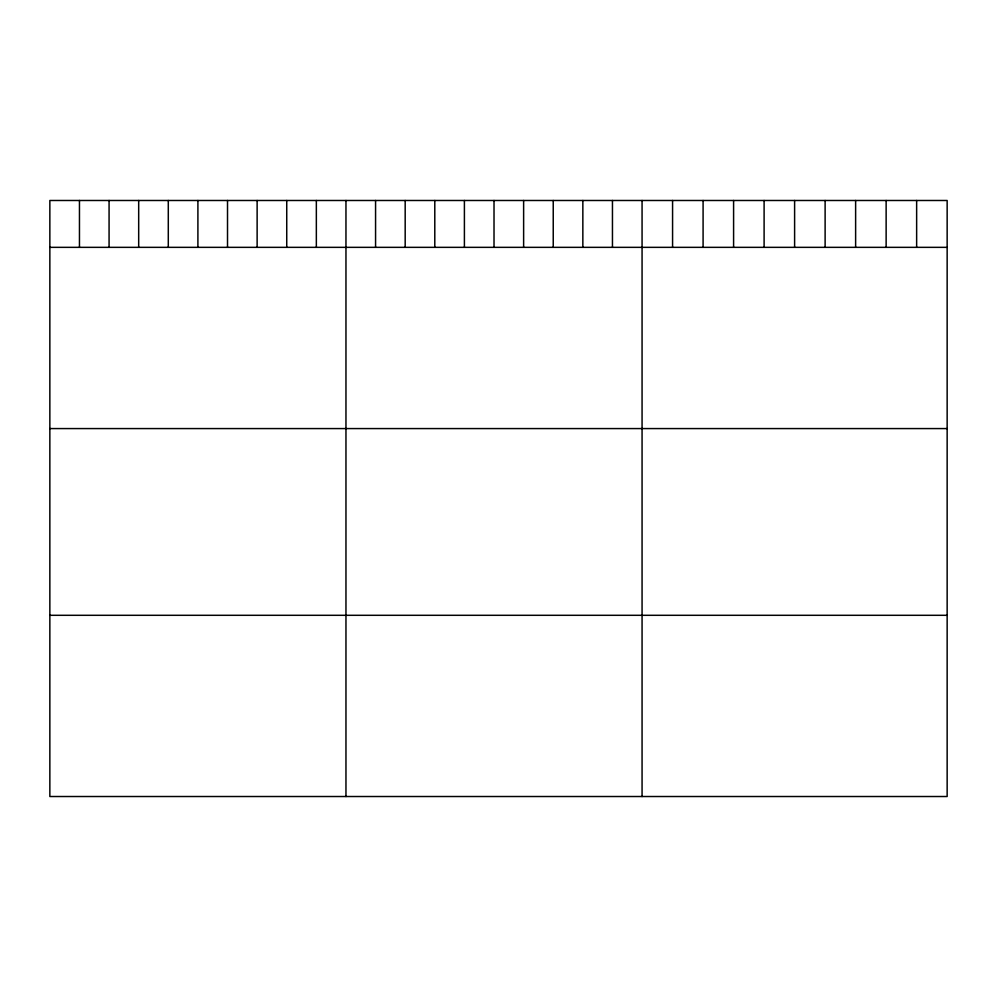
<?xml version="1.0" encoding="UTF-8"?>
<svg xmlns="http://www.w3.org/2000/svg" width="997" height="997" viewBox="0 0 997 997"><rect width="100%" height="100%" fill="white"/><g stroke="black" fill="none" stroke-linecap="round" stroke-linejoin="round"><path stroke-width="1.5" d="M947.15 247.343L947.15 796.516L49.85 796.516L49.85 200.484L947.15 200.484L947.15 247.343L49.85 247.343M49.85 428.573L947.15 428.573M49.85 615.299L947.15 615.299M916.642 200.484L916.642 247.343M886.134 200.484L886.134 247.343M855.625 200.484L855.625 247.343M825.117 200.484L825.117 247.343M794.609 200.484L794.609 247.343M764.101 200.484L764.101 247.343M733.593 200.484L733.593 247.343M703.084 200.484L703.084 247.343M672.576 200.484L672.576 247.343M642.068 200.484L642.068 796.516M612.457 200.484L612.457 247.343M582.846 200.484L582.846 247.343M553.235 200.484L553.235 247.343M523.624 200.484L523.624 247.343M494.014 200.484L494.014 247.343M464.403 200.484L464.403 247.343M434.792 200.484L434.792 247.343M405.181 200.484L405.181 247.343M375.57 200.484L375.57 247.343M345.959 200.484L345.959 796.516M316.348 200.484L316.348 247.343M286.737 200.484L286.737 247.343M257.126 200.484L257.126 247.343M227.515 200.484L227.515 247.343M197.905 200.484L197.905 247.343M168.294 200.484L168.294 247.343M138.683 200.484L138.683 247.343M109.072 200.484L109.072 247.343M79.461 200.484L79.461 247.343"/></g></svg>
